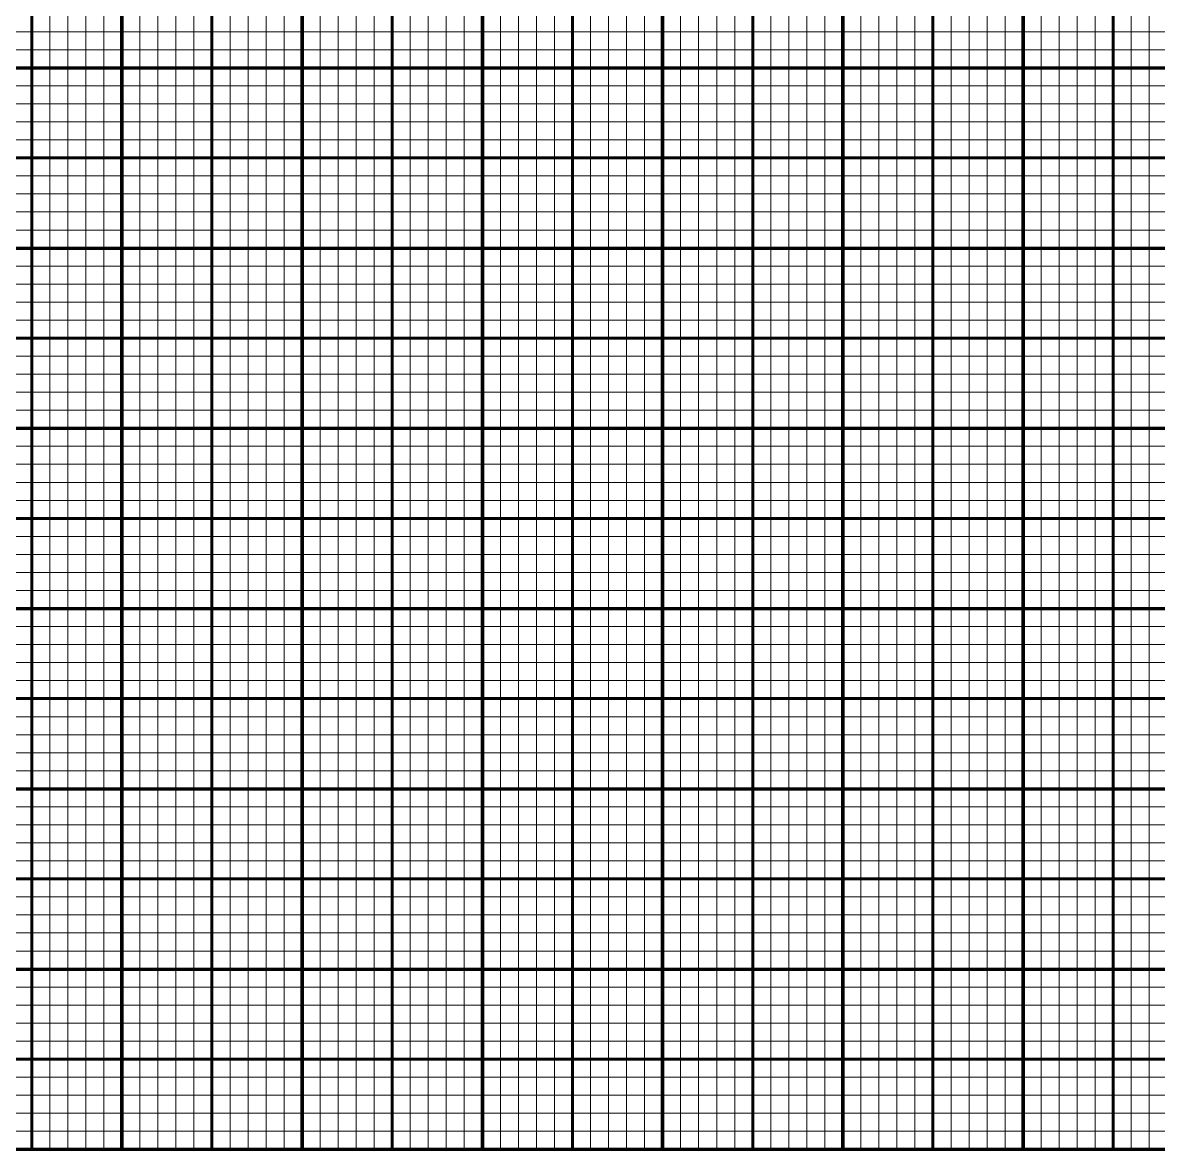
# Model space of a CAD drawing. Header units: millimetres. Extents: x -34 to 216, y -1 to 249.
# Drawn here: x 90.3 to 153.3, y -1.2 to 61.3 of the extents above; entities that cross this region are included whole.
import ezdxf

# ---------------------------------------------------------------- set-up
doc = ezdxf.new("R2010")
doc.units = ezdxf.units.MM
for name, pattern in [('K5LT_BASIC', [0]), ('K5LT_REINFORCED', [0]), ('K5LT_THIN', [0])]:
    doc.linetypes.add(name, pattern=pattern)

msp = doc.modelspace()

# ---------------------------------------------------------------- linework, layer by layer
at = {"color": 150, "linetype": 'K5LT_BASIC', "lineweight": 60, "true_color": 0x0080ff}
for p, q in [((90.771, 68.803), (90.771, 58.803)), ((100.771, 68.803), (100.771, 58.803)), ((110.771, 68.803), (110.771, 58.803)), ((120.771, 68.803), (120.771, 58.803)), ((130.771, 68.803), (130.771, 58.803)), ((140.771, 68.803), (140.771, 58.803)), ((150.771, 68.803), (150.771, 58.803)), ((90.771, 58.803), (90.771, 48.803)), ((100.771, 58.803), (100.771, 48.803)), ((110.771, 58.803), (110.771, 48.803)), ((120.771, 58.803), (120.771, 48.803)), ((130.771, 58.803), (130.771, 48.803)), ((140.771, 58.803), (140.771, 48.803)), ((150.771, 58.803), (150.771, 48.803)), ((85.771, 53.803), (95.771, 53.803)), ((95.771, 53.803), (105.771, 53.803)), ((105.771, 53.803), (115.771, 53.803)), ((115.771, 53.803), (125.771, 53.803)), ((125.771, 53.803), (135.771, 53.803)), ((135.771, 53.803), (145.771, 53.803)), ((145.771, 53.803), (155.771, 53.803)), ((90.771, 48.803), (90.771, 38.803)), ((100.771, 48.803), (100.771, 38.803)), ((110.771, 48.803), (110.771, 38.803)), ((120.771, 48.803), (120.771, 38.803)), ((130.771, 48.803), (130.771, 38.803)), ((140.771, 48.803), (140.771, 38.803)), ((150.771, 48.803), (150.771, 38.803)), ((85.771, 43.803), (95.771, 43.803)), ((95.771, 43.803), (105.771, 43.803)), ((105.771, 43.803), (115.771, 43.803)), ((115.771, 43.803), (125.771, 43.803)), ((125.771, 43.803), (135.771, 43.803)), ((135.771, 43.803), (145.771, 43.803)), ((145.771, 43.803), (155.771, 43.803)), ((90.771, 38.803), (90.771, 28.803)), ((100.771, 38.803), (100.771, 28.803)), ((110.771, 38.803), (110.771, 28.803)), ((120.771, 38.803), (120.771, 28.803)), ((130.771, 38.803), (130.771, 28.803)), ((140.771, 38.803), (140.771, 28.803)), ((150.771, 38.803), (150.771, 28.803)), ((85.771, 33.803), (95.771, 33.803)), ((95.771, 33.803), (105.771, 33.803)), ((105.771, 33.803), (115.771, 33.803)), ((115.771, 33.803), (125.771, 33.803)), ((125.771, 33.803), (135.771, 33.803)), ((135.771, 33.803), (145.771, 33.803)), ((145.771, 33.803), (155.771, 33.803)), ((90.771, 28.803), (90.771, 18.803)), ((100.771, 28.803), (100.771, 18.803)), ((110.771, 28.803), (110.771, 18.803)), ((120.771, 28.803), (120.771, 18.803)), ((130.771, 28.803), (130.771, 18.803)), ((140.771, 28.803), (140.771, 18.803)), ((150.771, 28.803), (150.771, 18.803)), ((85.771, 23.803), (95.771, 23.803)), ((95.771, 23.803), (105.771, 23.803)), ((105.771, 23.803), (115.771, 23.803)), ((115.771, 23.803), (125.771, 23.803)), ((125.771, 23.803), (135.771, 23.803)), ((135.771, 23.803), (145.771, 23.803)), ((145.771, 23.803), (155.771, 23.803)), ((90.771, 18.803), (90.771, 8.803)), ((100.771, 18.803), (100.771, 8.803)), ((110.771, 18.803), (110.771, 8.803)), ((120.771, 18.803), (120.771, 8.803)), ((130.771, 18.803), (130.771, 8.803)), ((140.771, 18.803), (140.771, 8.803)), ((150.771, 18.803), (150.771, 8.803)), ((85.771, 13.803), (95.771, 13.803)), ((95.771, 13.803), (105.771, 13.803)), ((105.771, 13.803), (115.771, 13.803)), ((115.771, 13.803), (125.771, 13.803)), ((125.771, 13.803), (135.771, 13.803)), ((135.771, 13.803), (145.771, 13.803)), ((145.771, 13.803), (155.771, 13.803)), ((90.771, 8.803), (90.771, -1.197)), ((100.771, 8.803), (100.771, -1.197)), ((110.771, 8.803), (110.771, -1.197)), ((120.771, 8.803), (120.771, -1.197)), ((130.771, 8.803), (130.771, -1.197)), ((140.771, 8.803), (140.771, -1.197)), ((150.771, 8.803), (150.771, -1.197)), ((85.771, 3.803), (95.771, 3.803)), ((95.771, 3.803), (105.771, 3.803)), ((105.771, 3.803), (115.771, 3.803)), ((115.771, 3.803), (125.771, 3.803)), ((125.771, 3.803), (135.771, 3.803)), ((135.771, 3.803), (145.771, 3.803)), ((145.771, 3.803), (155.771, 3.803))]:
    msp.add_line(p, q, dxfattribs=at)
at = {"color": 7, "linetype": 'K5LT_THIN', "lineweight": 18}
for p, q in [((91.771, 68.803), (91.771, 58.803)), ((92.771, 68.803), (92.771, 58.803)), ((93.771, 68.803), (93.771, 58.803)), ((94.771, 68.803), (94.771, 58.803)), ((96.771, 68.803), (96.771, 58.803)), ((97.771, 68.803), (97.771, 58.803)), ((98.771, 68.803), (98.771, 58.803)), ((99.771, 68.803), (99.771, 58.803)), ((101.771, 68.803), (101.771, 58.803)), ((102.771, 68.803), (102.771, 58.803)), ((103.771, 68.803), (103.771, 58.803)), ((104.771, 68.803), (104.771, 58.803)), ((106.771, 68.803), (106.771, 58.803)), ((107.771, 68.803), (107.771, 58.803)), ((108.771, 68.803), (108.771, 58.803)), ((109.771, 68.803), (109.771, 58.803)), ((111.771, 68.803), (111.771, 58.803)), ((112.771, 68.803), (112.771, 58.803)), ((113.771, 68.803), (113.771, 58.803)), ((114.771, 68.803), (114.771, 58.803)), ((116.771, 68.803), (116.771, 58.803)), ((117.771, 68.803), (117.771, 58.803)), ((118.771, 68.803), (118.771, 58.803)), ((119.771, 68.803), (119.771, 58.803)), ((121.771, 68.803), (121.771, 58.803)), ((122.771, 68.803), (122.771, 58.803)), ((123.771, 68.803), (123.771, 58.803)), ((124.771, 68.803), (124.771, 58.803)), ((126.771, 68.803), (126.771, 58.803)), ((127.771, 68.803), (127.771, 58.803)), ((128.771, 68.803), (128.771, 58.803)), ((129.771, 68.803), (129.771, 58.803)), ((131.771, 68.803), (131.771, 58.803)), ((132.771, 68.803), (132.771, 58.803)), ((133.771, 68.803), (133.771, 58.803)), ((134.771, 68.803), (134.771, 58.803)), ((136.771, 68.803), (136.771, 58.803)), ((137.771, 68.803), (137.771, 58.803)), ((138.771, 68.803), (138.771, 58.803)), ((139.771, 68.803), (139.771, 58.803)), ((141.771, 68.803), (141.771, 58.803)), ((142.771, 68.803), (142.771, 58.803)), ((143.771, 68.803), (143.771, 58.803)), ((144.771, 68.803), (144.771, 58.803)), ((146.771, 68.803), (146.771, 58.803)), ((147.771, 68.803), (147.771, 58.803)), ((148.771, 68.803), (148.771, 58.803)), ((149.771, 68.803), (149.771, 58.803)), ((151.771, 68.803), (151.771, 58.803)), ((152.771, 68.803), (152.771, 58.803)), ((85.771, 60.803), (95.771, 60.803)), ((95.771, 60.803), (105.771, 60.803)), ((105.771, 60.803), (115.771, 60.803)), ((115.771, 60.803), (125.771, 60.803)), ((125.771, 60.803), (135.771, 60.803)), ((135.771, 60.803), (145.771, 60.803)), ((145.771, 60.803), (155.771, 60.803)), ((85.771, 59.803), (95.771, 59.803)), ((95.771, 59.803), (105.771, 59.803)), ((105.771, 59.803), (115.771, 59.803)), ((115.771, 59.803), (125.771, 59.803)), ((125.771, 59.803), (135.771, 59.803)), ((135.771, 59.803), (145.771, 59.803)), ((145.771, 59.803), (155.771, 59.803)), ((91.771, 58.803), (91.771, 48.803)), ((92.771, 58.803), (92.771, 48.803)), ((93.771, 58.803), (93.771, 48.803)), ((94.771, 58.803), (94.771, 48.803)), ((96.771, 58.803), (96.771, 48.803)), ((97.771, 58.803), (97.771, 48.803)), ((98.771, 58.803), (98.771, 48.803)), ((99.771, 58.803), (99.771, 48.803)), ((101.771, 58.803), (101.771, 48.803)), ((102.771, 58.803), (102.771, 48.803)), ((103.771, 58.803), (103.771, 48.803)), ((104.771, 58.803), (104.771, 48.803)), ((106.771, 58.803), (106.771, 48.803)), ((107.771, 58.803), (107.771, 48.803)), ((108.771, 58.803), (108.771, 48.803)), ((109.771, 58.803), (109.771, 48.803)), ((111.771, 58.803), (111.771, 48.803)), ((112.771, 58.803), (112.771, 48.803)), ((113.771, 58.803), (113.771, 48.803)), ((114.771, 58.803), (114.771, 48.803)), ((116.771, 58.803), (116.771, 48.803)), ((117.771, 58.803), (117.771, 48.803)), ((118.771, 58.803), (118.771, 48.803)), ((119.771, 58.803), (119.771, 48.803)), ((121.771, 58.803), (121.771, 48.803)), ((122.771, 58.803), (122.771, 48.803)), ((123.771, 58.803), (123.771, 48.803)), ((124.771, 58.803), (124.771, 48.803)), ((126.771, 58.803), (126.771, 48.803)), ((127.771, 58.803), (127.771, 48.803)), ((128.771, 58.803), (128.771, 48.803)), ((129.771, 58.803), (129.771, 48.803)), ((131.771, 58.803), (131.771, 48.803)), ((132.771, 58.803), (132.771, 48.803)), ((133.771, 58.803), (133.771, 48.803)), ((134.771, 58.803), (134.771, 48.803)), ((136.771, 58.803), (136.771, 48.803)), ((137.771, 58.803), (137.771, 48.803)), ((138.771, 58.803), (138.771, 48.803)), ((139.771, 58.803), (139.771, 48.803)), ((141.771, 58.803), (141.771, 48.803)), ((142.771, 58.803), (142.771, 48.803)), ((143.771, 58.803), (143.771, 48.803)), ((144.771, 58.803), (144.771, 48.803)), ((146.771, 58.803), (146.771, 48.803)), ((147.771, 58.803), (147.771, 48.803)), ((148.771, 58.803), (148.771, 48.803)), ((149.771, 58.803), (149.771, 48.803)), ((151.771, 58.803), (151.771, 48.803)), ((152.771, 58.803), (152.771, 48.803)), ((85.771, 57.803), (95.771, 57.803)), ((95.771, 57.803), (105.771, 57.803)), ((105.771, 57.803), (115.771, 57.803)), ((115.771, 57.803), (125.771, 57.803)), ((125.771, 57.803), (135.771, 57.803)), ((135.771, 57.803), (145.771, 57.803)), ((145.771, 57.803), (155.771, 57.803)), ((85.771, 56.803), (95.771, 56.803)), ((95.771, 56.803), (105.771, 56.803)), ((105.771, 56.803), (115.771, 56.803)), ((115.771, 56.803), (125.771, 56.803)), ((125.771, 56.803), (135.771, 56.803)), ((135.771, 56.803), (145.771, 56.803)), ((145.771, 56.803), (155.771, 56.803)), ((85.771, 55.803), (95.771, 55.803)), ((95.771, 55.803), (105.771, 55.803)), ((105.771, 55.803), (115.771, 55.803)), ((115.771, 55.803), (125.771, 55.803)), ((125.771, 55.803), (135.771, 55.803)), ((135.771, 55.803), (145.771, 55.803)), ((145.771, 55.803), (155.771, 55.803)), ((85.771, 54.803), (95.771, 54.803)), ((95.771, 54.803), (105.771, 54.803)), ((105.771, 54.803), (115.771, 54.803)), ((115.771, 54.803), (125.771, 54.803)), ((125.771, 54.803), (135.771, 54.803)), ((135.771, 54.803), (145.771, 54.803)), ((145.771, 54.803), (155.771, 54.803)), ((85.771, 52.803), (95.771, 52.803)), ((95.771, 52.803), (105.771, 52.803)), ((105.771, 52.803), (115.771, 52.803)), ((115.771, 52.803), (125.771, 52.803)), ((125.771, 52.803), (135.771, 52.803)), ((135.771, 52.803), (145.771, 52.803)), ((145.771, 52.803), (155.771, 52.803)), ((85.771, 51.803), (95.771, 51.803)), ((95.771, 51.803), (105.771, 51.803)), ((105.771, 51.803), (115.771, 51.803)), ((115.771, 51.803), (125.771, 51.803)), ((125.771, 51.803), (135.771, 51.803)), ((135.771, 51.803), (145.771, 51.803)), ((145.771, 51.803), (155.771, 51.803)), ((85.771, 50.803), (95.771, 50.803)), ((95.771, 50.803), (105.771, 50.803)), ((105.771, 50.803), (115.771, 50.803)), ((115.771, 50.803), (125.771, 50.803)), ((125.771, 50.803), (135.771, 50.803)), ((135.771, 50.803), (145.771, 50.803)), ((145.771, 50.803), (155.771, 50.803)), ((85.771, 49.803), (95.771, 49.803)), ((95.771, 49.803), (105.771, 49.803)), ((105.771, 49.803), (115.771, 49.803)), ((115.771, 49.803), (125.771, 49.803)), ((125.771, 49.803), (135.771, 49.803)), ((135.771, 49.803), (145.771, 49.803)), ((145.771, 49.803), (155.771, 49.803)), ((91.771, 48.803), (91.771, 38.803)), ((92.771, 48.803), (92.771, 38.803)), ((93.771, 48.803), (93.771, 38.803)), ((94.771, 48.803), (94.771, 38.803)), ((96.771, 48.803), (96.771, 38.803)), ((97.771, 48.803), (97.771, 38.803)), ((98.771, 48.803), (98.771, 38.803)), ((99.771, 48.803), (99.771, 38.803)), ((101.771, 48.803), (101.771, 38.803)), ((102.771, 48.803), (102.771, 38.803)), ((103.771, 48.803), (103.771, 38.803)), ((104.771, 48.803), (104.771, 38.803)), ((106.771, 48.803), (106.771, 38.803)), ((107.771, 48.803), (107.771, 38.803)), ((108.771, 48.803), (108.771, 38.803)), ((109.771, 48.803), (109.771, 38.803)), ((111.771, 48.803), (111.771, 38.803)), ((112.771, 48.803), (112.771, 38.803)), ((113.771, 48.803), (113.771, 38.803)), ((114.771, 48.803), (114.771, 38.803)), ((116.771, 48.803), (116.771, 38.803)), ((117.771, 48.803), (117.771, 38.803)), ((118.771, 48.803), (118.771, 38.803)), ((119.771, 48.803), (119.771, 38.803)), ((121.771, 48.803), (121.771, 38.803)), ((122.771, 48.803), (122.771, 38.803)), ((123.771, 48.803), (123.771, 38.803)), ((124.771, 48.803), (124.771, 38.803)), ((126.771, 48.803), (126.771, 38.803)), ((127.771, 48.803), (127.771, 38.803)), ((128.771, 48.803), (128.771, 38.803)), ((129.771, 48.803), (129.771, 38.803)), ((131.771, 48.803), (131.771, 38.803)), ((132.771, 48.803), (132.771, 38.803)), ((133.771, 48.803), (133.771, 38.803)), ((134.771, 48.803), (134.771, 38.803)), ((136.771, 48.803), (136.771, 38.803)), ((137.771, 48.803), (137.771, 38.803)), ((138.771, 48.803), (138.771, 38.803)), ((139.771, 48.803), (139.771, 38.803)), ((141.771, 48.803), (141.771, 38.803)), ((142.771, 48.803), (142.771, 38.803)), ((143.771, 48.803), (143.771, 38.803)), ((144.771, 48.803), (144.771, 38.803)), ((146.771, 48.803), (146.771, 38.803)), ((147.771, 48.803), (147.771, 38.803)), ((148.771, 48.803), (148.771, 38.803)), ((149.771, 48.803), (149.771, 38.803)), ((151.771, 48.803), (151.771, 38.803)), ((152.771, 48.803), (152.771, 38.803)), ((85.771, 47.803), (95.771, 47.803)), ((95.771, 47.803), (105.771, 47.803)), ((105.771, 47.803), (115.771, 47.803)), ((115.771, 47.803), (125.771, 47.803)), ((125.771, 47.803), (135.771, 47.803)), ((135.771, 47.803), (145.771, 47.803)), ((145.771, 47.803), (155.771, 47.803)), ((85.771, 46.803), (95.771, 46.803)), ((95.771, 46.803), (105.771, 46.803)), ((105.771, 46.803), (115.771, 46.803)), ((115.771, 46.803), (125.771, 46.803)), ((125.771, 46.803), (135.771, 46.803)), ((135.771, 46.803), (145.771, 46.803)), ((145.771, 46.803), (155.771, 46.803)), ((85.771, 45.803), (95.771, 45.803)), ((95.771, 45.803), (105.771, 45.803)), ((105.771, 45.803), (115.771, 45.803)), ((115.771, 45.803), (125.771, 45.803)), ((125.771, 45.803), (135.771, 45.803)), ((135.771, 45.803), (145.771, 45.803)), ((145.771, 45.803), (155.771, 45.803)), ((85.771, 44.803), (95.771, 44.803)), ((95.771, 44.803), (105.771, 44.803)), ((105.771, 44.803), (115.771, 44.803)), ((115.771, 44.803), (125.771, 44.803)), ((125.771, 44.803), (135.771, 44.803)), ((135.771, 44.803), (145.771, 44.803)), ((145.771, 44.803), (155.771, 44.803)), ((85.771, 42.803), (95.771, 42.803)), ((95.771, 42.803), (105.771, 42.803)), ((105.771, 42.803), (115.771, 42.803)), ((115.771, 42.803), (125.771, 42.803)), ((125.771, 42.803), (135.771, 42.803)), ((135.771, 42.803), (145.771, 42.803)), ((145.771, 42.803), (155.771, 42.803)), ((85.771, 41.803), (95.771, 41.803)), ((95.771, 41.803), (105.771, 41.803)), ((105.771, 41.803), (115.771, 41.803)), ((115.771, 41.803), (125.771, 41.803)), ((125.771, 41.803), (135.771, 41.803)), ((135.771, 41.803), (145.771, 41.803)), ((145.771, 41.803), (155.771, 41.803)), ((85.771, 40.803), (95.771, 40.803)), ((95.771, 40.803), (105.771, 40.803)), ((105.771, 40.803), (115.771, 40.803)), ((115.771, 40.803), (125.771, 40.803)), ((125.771, 40.803), (135.771, 40.803)), ((135.771, 40.803), (145.771, 40.803)), ((145.771, 40.803), (155.771, 40.803)), ((85.771, 39.803), (95.771, 39.803)), ((95.771, 39.803), (105.771, 39.803)), ((105.771, 39.803), (115.771, 39.803)), ((115.771, 39.803), (125.771, 39.803)), ((125.771, 39.803), (135.771, 39.803)), ((135.771, 39.803), (145.771, 39.803)), ((145.771, 39.803), (155.771, 39.803)), ((91.771, 38.803), (91.771, 28.803)), ((92.771, 38.803), (92.771, 28.803)), ((93.771, 38.803), (93.771, 28.803)), ((94.771, 38.803), (94.771, 28.803)), ((96.771, 38.803), (96.771, 28.803)), ((97.771, 38.803), (97.771, 28.803)), ((98.771, 38.803), (98.771, 28.803)), ((99.771, 38.803), (99.771, 28.803)), ((101.771, 38.803), (101.771, 28.803)), ((102.771, 38.803), (102.771, 28.803)), ((103.771, 38.803), (103.771, 28.803)), ((104.771, 38.803), (104.771, 28.803)), ((106.771, 38.803), (106.771, 28.803)), ((107.771, 38.803), (107.771, 28.803)), ((108.771, 38.803), (108.771, 28.803)), ((109.771, 38.803), (109.771, 28.803)), ((111.771, 38.803), (111.771, 28.803)), ((112.771, 38.803), (112.771, 28.803)), ((113.771, 38.803), (113.771, 28.803)), ((114.771, 38.803), (114.771, 28.803)), ((116.771, 38.803), (116.771, 28.803)), ((117.771, 38.803), (117.771, 28.803)), ((118.771, 38.803), (118.771, 28.803)), ((119.771, 38.803), (119.771, 28.803)), ((121.771, 38.803), (121.771, 28.803)), ((122.771, 38.803), (122.771, 28.803)), ((123.771, 38.803), (123.771, 28.803)), ((124.771, 38.803), (124.771, 28.803)), ((126.771, 38.803), (126.771, 28.803)), ((127.771, 38.803), (127.771, 28.803)), ((128.771, 38.803), (128.771, 28.803)), ((129.771, 38.803), (129.771, 28.803)), ((131.771, 38.803), (131.771, 28.803)), ((132.771, 38.803), (132.771, 28.803)), ((133.771, 38.803), (133.771, 28.803)), ((134.771, 38.803), (134.771, 28.803)), ((136.771, 38.803), (136.771, 28.803)), ((137.771, 38.803), (137.771, 28.803)), ((138.771, 38.803), (138.771, 28.803)), ((139.771, 38.803), (139.771, 28.803)), ((141.771, 38.803), (141.771, 28.803)), ((142.771, 38.803), (142.771, 28.803)), ((143.771, 38.803), (143.771, 28.803)), ((144.771, 38.803), (144.771, 28.803)), ((146.771, 38.803), (146.771, 28.803)), ((147.771, 38.803), (147.771, 28.803)), ((148.771, 38.803), (148.771, 28.803)), ((149.771, 38.803), (149.771, 28.803)), ((151.771, 38.803), (151.771, 28.803)), ((152.771, 38.803), (152.771, 28.803)), ((85.771, 37.803), (95.771, 37.803)), ((95.771, 37.803), (105.771, 37.803)), ((105.771, 37.803), (115.771, 37.803)), ((115.771, 37.803), (125.771, 37.803)), ((125.771, 37.803), (135.771, 37.803)), ((135.771, 37.803), (145.771, 37.803)), ((145.771, 37.803), (155.771, 37.803)), ((85.771, 36.803), (95.771, 36.803)), ((95.771, 36.803), (105.771, 36.803)), ((105.771, 36.803), (115.771, 36.803)), ((115.771, 36.803), (125.771, 36.803)), ((125.771, 36.803), (135.771, 36.803)), ((135.771, 36.803), (145.771, 36.803)), ((145.771, 36.803), (155.771, 36.803)), ((85.771, 35.803), (95.771, 35.803)), ((95.771, 35.803), (105.771, 35.803)), ((105.771, 35.803), (115.771, 35.803)), ((115.771, 35.803), (125.771, 35.803)), ((125.771, 35.803), (135.771, 35.803)), ((135.771, 35.803), (145.771, 35.803)), ((145.771, 35.803), (155.771, 35.803)), ((85.771, 34.803), (95.771, 34.803)), ((95.771, 34.803), (105.771, 34.803)), ((105.771, 34.803), (115.771, 34.803)), ((115.771, 34.803), (125.771, 34.803)), ((125.771, 34.803), (135.771, 34.803)), ((135.771, 34.803), (145.771, 34.803)), ((145.771, 34.803), (155.771, 34.803)), ((85.771, 32.803), (95.771, 32.803)), ((95.771, 32.803), (105.771, 32.803)), ((105.771, 32.803), (115.771, 32.803)), ((115.771, 32.803), (125.771, 32.803)), ((125.771, 32.803), (135.771, 32.803)), ((135.771, 32.803), (145.771, 32.803)), ((145.771, 32.803), (155.771, 32.803)), ((85.771, 31.803), (95.771, 31.803)), ((95.771, 31.803), (105.771, 31.803)), ((105.771, 31.803), (115.771, 31.803)), ((115.771, 31.803), (125.771, 31.803)), ((125.771, 31.803), (135.771, 31.803)), ((135.771, 31.803), (145.771, 31.803)), ((145.771, 31.803), (155.771, 31.803)), ((85.771, 30.803), (95.771, 30.803)), ((95.771, 30.803), (105.771, 30.803)), ((105.771, 30.803), (115.771, 30.803)), ((115.771, 30.803), (125.771, 30.803)), ((125.771, 30.803), (135.771, 30.803)), ((135.771, 30.803), (145.771, 30.803)), ((145.771, 30.803), (155.771, 30.803)), ((85.771, 29.803), (95.771, 29.803)), ((95.771, 29.803), (105.771, 29.803)), ((105.771, 29.803), (115.771, 29.803)), ((115.771, 29.803), (125.771, 29.803)), ((125.771, 29.803), (135.771, 29.803)), ((135.771, 29.803), (145.771, 29.803)), ((145.771, 29.803), (155.771, 29.803)), ((91.771, 28.803), (91.771, 18.803)), ((92.771, 28.803), (92.771, 18.803)), ((93.771, 28.803), (93.771, 18.803)), ((94.771, 28.803), (94.771, 18.803)), ((96.771, 28.803), (96.771, 18.803)), ((97.771, 28.803), (97.771, 18.803)), ((98.771, 28.803), (98.771, 18.803)), ((99.771, 28.803), (99.771, 18.803)), ((101.771, 28.803), (101.771, 18.803)), ((102.771, 28.803), (102.771, 18.803)), ((103.771, 28.803), (103.771, 18.803)), ((104.771, 28.803), (104.771, 18.803)), ((106.771, 28.803), (106.771, 18.803)), ((107.771, 28.803), (107.771, 18.803)), ((108.771, 28.803), (108.771, 18.803)), ((109.771, 28.803), (109.771, 18.803)), ((111.771, 28.803), (111.771, 18.803)), ((112.771, 28.803), (112.771, 18.803)), ((113.771, 28.803), (113.771, 18.803)), ((114.771, 28.803), (114.771, 18.803)), ((116.771, 28.803), (116.771, 18.803)), ((117.771, 28.803), (117.771, 18.803)), ((118.771, 28.803), (118.771, 18.803)), ((119.771, 28.803), (119.771, 18.803)), ((121.771, 28.803), (121.771, 18.803)), ((122.771, 28.803), (122.771, 18.803)), ((123.771, 28.803), (123.771, 18.803)), ((124.771, 28.803), (124.771, 18.803)), ((126.771, 28.803), (126.771, 18.803)), ((127.771, 28.803), (127.771, 18.803)), ((128.771, 28.803), (128.771, 18.803)), ((129.771, 28.803), (129.771, 18.803)), ((131.771, 28.803), (131.771, 18.803)), ((132.771, 28.803), (132.771, 18.803)), ((133.771, 28.803), (133.771, 18.803)), ((134.771, 28.803), (134.771, 18.803)), ((136.771, 28.803), (136.771, 18.803)), ((137.771, 28.803), (137.771, 18.803)), ((138.771, 28.803), (138.771, 18.803)), ((139.771, 28.803), (139.771, 18.803)), ((141.771, 28.803), (141.771, 18.803)), ((142.771, 28.803), (142.771, 18.803)), ((143.771, 28.803), (143.771, 18.803)), ((144.771, 28.803), (144.771, 18.803)), ((146.771, 28.803), (146.771, 18.803)), ((147.771, 28.803), (147.771, 18.803)), ((148.771, 28.803), (148.771, 18.803)), ((149.771, 28.803), (149.771, 18.803)), ((151.771, 28.803), (151.771, 18.803)), ((152.771, 28.803), (152.771, 18.803)), ((85.771, 27.803), (95.771, 27.803)), ((95.771, 27.803), (105.771, 27.803)), ((105.771, 27.803), (115.771, 27.803)), ((115.771, 27.803), (125.771, 27.803)), ((125.771, 27.803), (135.771, 27.803)), ((135.771, 27.803), (145.771, 27.803)), ((145.771, 27.803), (155.771, 27.803)), ((85.771, 26.803), (95.771, 26.803)), ((95.771, 26.803), (105.771, 26.803)), ((105.771, 26.803), (115.771, 26.803)), ((115.771, 26.803), (125.771, 26.803)), ((125.771, 26.803), (135.771, 26.803)), ((135.771, 26.803), (145.771, 26.803)), ((145.771, 26.803), (155.771, 26.803)), ((85.771, 25.803), (95.771, 25.803)), ((95.771, 25.803), (105.771, 25.803)), ((105.771, 25.803), (115.771, 25.803)), ((115.771, 25.803), (125.771, 25.803)), ((125.771, 25.803), (135.771, 25.803)), ((135.771, 25.803), (145.771, 25.803)), ((145.771, 25.803), (155.771, 25.803)), ((85.771, 24.803), (95.771, 24.803)), ((95.771, 24.803), (105.771, 24.803)), ((105.771, 24.803), (115.771, 24.803)), ((115.771, 24.803), (125.771, 24.803)), ((125.771, 24.803), (135.771, 24.803)), ((135.771, 24.803), (145.771, 24.803)), ((145.771, 24.803), (155.771, 24.803)), ((85.771, 22.803), (95.771, 22.803)), ((95.771, 22.803), (105.771, 22.803)), ((105.771, 22.803), (115.771, 22.803)), ((115.771, 22.803), (125.771, 22.803)), ((125.771, 22.803), (135.771, 22.803)), ((135.771, 22.803), (145.771, 22.803)), ((145.771, 22.803), (155.771, 22.803)), ((85.771, 21.803), (95.771, 21.803)), ((95.771, 21.803), (105.771, 21.803)), ((105.771, 21.803), (115.771, 21.803)), ((115.771, 21.803), (125.771, 21.803)), ((125.771, 21.803), (135.771, 21.803)), ((135.771, 21.803), (145.771, 21.803)), ((145.771, 21.803), (155.771, 21.803)), ((85.771, 20.803), (95.771, 20.803)), ((95.771, 20.803), (105.771, 20.803)), ((105.771, 20.803), (115.771, 20.803)), ((115.771, 20.803), (125.771, 20.803)), ((125.771, 20.803), (135.771, 20.803)), ((135.771, 20.803), (145.771, 20.803)), ((145.771, 20.803), (155.771, 20.803)), ((85.771, 19.803), (95.771, 19.803)), ((95.771, 19.803), (105.771, 19.803)), ((105.771, 19.803), (115.771, 19.803)), ((115.771, 19.803), (125.771, 19.803)), ((125.771, 19.803), (135.771, 19.803)), ((135.771, 19.803), (145.771, 19.803)), ((145.771, 19.803), (155.771, 19.803)), ((91.771, 18.803), (91.771, 8.803)), ((92.771, 18.803), (92.771, 8.803)), ((93.771, 18.803), (93.771, 8.803)), ((94.771, 18.803), (94.771, 8.803)), ((96.771, 18.803), (96.771, 8.803)), ((97.771, 18.803), (97.771, 8.803)), ((98.771, 18.803), (98.771, 8.803)), ((99.771, 18.803), (99.771, 8.803)), ((101.771, 18.803), (101.771, 8.803)), ((102.771, 18.803), (102.771, 8.803)), ((103.771, 18.803), (103.771, 8.803)), ((104.771, 18.803), (104.771, 8.803)), ((106.771, 18.803), (106.771, 8.803)), ((107.771, 18.803), (107.771, 8.803)), ((108.771, 18.803), (108.771, 8.803)), ((109.771, 18.803), (109.771, 8.803)), ((111.771, 18.803), (111.771, 8.803)), ((112.771, 18.803), (112.771, 8.803)), ((113.771, 18.803), (113.771, 8.803)), ((114.771, 18.803), (114.771, 8.803)), ((116.771, 18.803), (116.771, 8.803)), ((117.771, 18.803), (117.771, 8.803)), ((118.771, 18.803), (118.771, 8.803)), ((119.771, 18.803), (119.771, 8.803)), ((121.771, 18.803), (121.771, 8.803)), ((122.771, 18.803), (122.771, 8.803)), ((123.771, 18.803), (123.771, 8.803)), ((124.771, 18.803), (124.771, 8.803)), ((126.771, 18.803), (126.771, 8.803)), ((127.771, 18.803), (127.771, 8.803)), ((128.771, 18.803), (128.771, 8.803)), ((129.771, 18.803), (129.771, 8.803)), ((131.771, 18.803), (131.771, 8.803)), ((132.771, 18.803), (132.771, 8.803)), ((133.771, 18.803), (133.771, 8.803)), ((134.771, 18.803), (134.771, 8.803)), ((136.771, 18.803), (136.771, 8.803)), ((137.771, 18.803), (137.771, 8.803)), ((138.771, 18.803), (138.771, 8.803)), ((139.771, 18.803), (139.771, 8.803)), ((141.771, 18.803), (141.771, 8.803)), ((142.771, 18.803), (142.771, 8.803)), ((143.771, 18.803), (143.771, 8.803)), ((144.771, 18.803), (144.771, 8.803)), ((146.771, 18.803), (146.771, 8.803)), ((147.771, 18.803), (147.771, 8.803)), ((148.771, 18.803), (148.771, 8.803)), ((149.771, 18.803), (149.771, 8.803)), ((151.771, 18.803), (151.771, 8.803)), ((152.771, 18.803), (152.771, 8.803)), ((85.771, 17.803), (95.771, 17.803)), ((95.771, 17.803), (105.771, 17.803)), ((105.771, 17.803), (115.771, 17.803)), ((115.771, 17.803), (125.771, 17.803)), ((125.771, 17.803), (135.771, 17.803)), ((135.771, 17.803), (145.771, 17.803)), ((145.771, 17.803), (155.771, 17.803)), ((85.771, 16.803), (95.771, 16.803)), ((95.771, 16.803), (105.771, 16.803)), ((105.771, 16.803), (115.771, 16.803)), ((115.771, 16.803), (125.771, 16.803)), ((125.771, 16.803), (135.771, 16.803)), ((135.771, 16.803), (145.771, 16.803)), ((145.771, 16.803), (155.771, 16.803)), ((85.771, 15.803), (95.771, 15.803)), ((95.771, 15.803), (105.771, 15.803)), ((105.771, 15.803), (115.771, 15.803)), ((115.771, 15.803), (125.771, 15.803)), ((125.771, 15.803), (135.771, 15.803)), ((135.771, 15.803), (145.771, 15.803)), ((145.771, 15.803), (155.771, 15.803)), ((85.771, 14.803), (95.771, 14.803)), ((95.771, 14.803), (105.771, 14.803)), ((105.771, 14.803), (115.771, 14.803)), ((115.771, 14.803), (125.771, 14.803)), ((125.771, 14.803), (135.771, 14.803)), ((135.771, 14.803), (145.771, 14.803)), ((145.771, 14.803), (155.771, 14.803)), ((85.771, 12.803), (95.771, 12.803)), ((95.771, 12.803), (105.771, 12.803)), ((105.771, 12.803), (115.771, 12.803)), ((115.771, 12.803), (125.771, 12.803)), ((125.771, 12.803), (135.771, 12.803)), ((135.771, 12.803), (145.771, 12.803)), ((145.771, 12.803), (155.771, 12.803)), ((85.771, 11.803), (95.771, 11.803)), ((95.771, 11.803), (105.771, 11.803)), ((105.771, 11.803), (115.771, 11.803)), ((115.771, 11.803), (125.771, 11.803)), ((125.771, 11.803), (135.771, 11.803)), ((135.771, 11.803), (145.771, 11.803)), ((145.771, 11.803), (155.771, 11.803)), ((85.771, 10.803), (95.771, 10.803)), ((95.771, 10.803), (105.771, 10.803)), ((105.771, 10.803), (115.771, 10.803)), ((115.771, 10.803), (125.771, 10.803)), ((125.771, 10.803), (135.771, 10.803)), ((135.771, 10.803), (145.771, 10.803)), ((145.771, 10.803), (155.771, 10.803)), ((85.771, 9.803), (95.771, 9.803)), ((95.771, 9.803), (105.771, 9.803)), ((105.771, 9.803), (115.771, 9.803)), ((115.771, 9.803), (125.771, 9.803)), ((125.771, 9.803), (135.771, 9.803)), ((135.771, 9.803), (145.771, 9.803)), ((145.771, 9.803), (155.771, 9.803)), ((91.771, 8.803), (91.771, -1.197)), ((92.771, 8.803), (92.771, -1.197)), ((93.771, 8.803), (93.771, -1.197)), ((94.771, 8.803), (94.771, -1.197)), ((96.771, 8.803), (96.771, -1.197)), ((97.771, 8.803), (97.771, -1.197)), ((98.771, 8.803), (98.771, -1.197)), ((99.771, 8.803), (99.771, -1.197)), ((101.771, 8.803), (101.771, -1.197)), ((102.771, 8.803), (102.771, -1.197)), ((103.771, 8.803), (103.771, -1.197)), ((104.771, 8.803), (104.771, -1.197)), ((106.771, 8.803), (106.771, -1.197)), ((107.771, 8.803), (107.771, -1.197)), ((108.771, 8.803), (108.771, -1.197)), ((109.771, 8.803), (109.771, -1.197)), ((111.771, 8.803), (111.771, -1.197)), ((112.771, 8.803), (112.771, -1.197)), ((113.771, 8.803), (113.771, -1.197)), ((114.771, 8.803), (114.771, -1.197)), ((116.771, 8.803), (116.771, -1.197)), ((117.771, 8.803), (117.771, -1.197)), ((118.771, 8.803), (118.771, -1.197)), ((119.771, 8.803), (119.771, -1.197)), ((121.771, 8.803), (121.771, -1.197)), ((122.771, 8.803), (122.771, -1.197)), ((123.771, 8.803), (123.771, -1.197)), ((124.771, 8.803), (124.771, -1.197)), ((126.771, 8.803), (126.771, -1.197)), ((127.771, 8.803), (127.771, -1.197)), ((128.771, 8.803), (128.771, -1.197)), ((129.771, 8.803), (129.771, -1.197)), ((131.771, 8.803), (131.771, -1.197)), ((132.771, 8.803), (132.771, -1.197)), ((133.771, 8.803), (133.771, -1.197)), ((134.771, 8.803), (134.771, -1.197)), ((136.771, 8.803), (136.771, -1.197)), ((137.771, 8.803), (137.771, -1.197)), ((138.771, 8.803), (138.771, -1.197)), ((139.771, 8.803), (139.771, -1.197)), ((141.771, 8.803), (141.771, -1.197)), ((142.771, 8.803), (142.771, -1.197)), ((143.771, 8.803), (143.771, -1.197)), ((144.771, 8.803), (144.771, -1.197)), ((146.771, 8.803), (146.771, -1.197)), ((147.771, 8.803), (147.771, -1.197)), ((148.771, 8.803), (148.771, -1.197)), ((149.771, 8.803), (149.771, -1.197)), ((151.771, 8.803), (151.771, -1.197)), ((152.771, 8.803), (152.771, -1.197)), ((85.771, 7.803), (95.771, 7.803)), ((95.771, 7.803), (105.771, 7.803)), ((105.771, 7.803), (115.771, 7.803)), ((115.771, 7.803), (125.771, 7.803)), ((125.771, 7.803), (135.771, 7.803)), ((135.771, 7.803), (145.771, 7.803)), ((145.771, 7.803), (155.771, 7.803)), ((85.771, 6.803), (95.771, 6.803)), ((95.771, 6.803), (105.771, 6.803)), ((105.771, 6.803), (115.771, 6.803)), ((115.771, 6.803), (125.771, 6.803)), ((125.771, 6.803), (135.771, 6.803)), ((135.771, 6.803), (145.771, 6.803)), ((145.771, 6.803), (155.771, 6.803)), ((85.771, 5.803), (95.771, 5.803)), ((95.771, 5.803), (105.771, 5.803)), ((105.771, 5.803), (115.771, 5.803)), ((115.771, 5.803), (125.771, 5.803)), ((125.771, 5.803), (135.771, 5.803)), ((135.771, 5.803), (145.771, 5.803)), ((145.771, 5.803), (155.771, 5.803)), ((85.771, 4.803), (95.771, 4.803)), ((95.771, 4.803), (105.771, 4.803)), ((105.771, 4.803), (115.771, 4.803)), ((115.771, 4.803), (125.771, 4.803)), ((125.771, 4.803), (135.771, 4.803)), ((135.771, 4.803), (145.771, 4.803)), ((145.771, 4.803), (155.771, 4.803)), ((85.771, 2.803), (95.771, 2.803)), ((95.771, 2.803), (105.771, 2.803)), ((105.771, 2.803), (115.771, 2.803)), ((115.771, 2.803), (125.771, 2.803)), ((125.771, 2.803), (135.771, 2.803)), ((135.771, 2.803), (145.771, 2.803)), ((145.771, 2.803), (155.771, 2.803)), ((85.771, 1.803), (95.771, 1.803)), ((95.771, 1.803), (105.771, 1.803)), ((105.771, 1.803), (115.771, 1.803)), ((115.771, 1.803), (125.771, 1.803)), ((125.771, 1.803), (135.771, 1.803)), ((135.771, 1.803), (145.771, 1.803)), ((145.771, 1.803), (155.771, 1.803)), ((85.771, 0.803), (95.771, 0.803)), ((95.771, 0.803), (105.771, 0.803)), ((105.771, 0.803), (115.771, 0.803)), ((115.771, 0.803), (125.771, 0.803)), ((125.771, 0.803), (135.771, 0.803)), ((135.771, 0.803), (145.771, 0.803)), ((145.771, 0.803), (155.771, 0.803)), ((85.771, -0.197), (95.771, -0.197)), ((95.771, -0.197), (105.771, -0.197)), ((105.771, -0.197), (115.771, -0.197)), ((115.771, -0.197), (125.771, -0.197)), ((125.771, -0.197), (135.771, -0.197)), ((135.771, -0.197), (145.771, -0.197)), ((145.771, -0.197), (155.771, -0.197))]:
    msp.add_line(p, q, dxfattribs=at)
at = {"color": 134, "linetype": 'K5LT_REINFORCED', "lineweight": 100, "true_color": 0x009696}
for p, q in [((95.771, 58.803), (95.771, 68.803)), ((95.771, 68.803), (95.771, 58.803)), ((105.771, 58.803), (105.771, 68.803)), ((105.771, 68.803), (105.771, 58.803)), ((115.771, 58.803), (115.771, 68.803)), ((115.771, 68.803), (115.771, 58.803)), ((125.771, 58.803), (125.771, 68.803)), ((125.771, 68.803), (125.771, 58.803)), ((135.771, 58.803), (135.771, 68.803)), ((135.771, 68.803), (135.771, 58.803)), ((145.771, 58.803), (145.771, 68.803)), ((145.771, 68.803), (145.771, 58.803)), ((85.771, 58.803), (95.771, 58.803)), ((85.771, 58.803), (95.771, 58.803)), ((95.771, 48.803), (95.771, 58.803)), ((95.771, 58.803), (105.771, 58.803)), ((95.771, 58.803), (95.771, 48.803)), ((95.771, 58.803), (105.771, 58.803)), ((105.771, 48.803), (105.771, 58.803)), ((105.771, 58.803), (115.771, 58.803)), ((105.771, 58.803), (105.771, 48.803)), ((105.771, 58.803), (115.771, 58.803)), ((115.771, 48.803), (115.771, 58.803)), ((115.771, 58.803), (125.771, 58.803)), ((115.771, 58.803), (115.771, 48.803)), ((115.771, 58.803), (125.771, 58.803)), ((125.771, 48.803), (125.771, 58.803)), ((125.771, 58.803), (135.771, 58.803)), ((125.771, 58.803), (125.771, 48.803)), ((125.771, 58.803), (135.771, 58.803)), ((135.771, 48.803), (135.771, 58.803)), ((135.771, 58.803), (145.771, 58.803)), ((135.771, 58.803), (135.771, 48.803)), ((135.771, 58.803), (145.771, 58.803)), ((145.771, 48.803), (145.771, 58.803)), ((145.771, 58.803), (155.771, 58.803)), ((145.771, 58.803), (145.771, 48.803)), ((145.771, 58.803), (155.771, 58.803)), ((85.771, 48.803), (95.771, 48.803)), ((85.771, 48.803), (95.771, 48.803)), ((95.771, 38.803), (95.771, 48.803)), ((95.771, 48.803), (105.771, 48.803)), ((95.771, 48.803), (95.771, 38.803)), ((95.771, 48.803), (105.771, 48.803)), ((105.771, 38.803), (105.771, 48.803)), ((105.771, 48.803), (115.771, 48.803)), ((105.771, 48.803), (105.771, 38.803)), ((105.771, 48.803), (115.771, 48.803)), ((115.771, 38.803), (115.771, 48.803)), ((115.771, 48.803), (125.771, 48.803)), ((115.771, 48.803), (115.771, 38.803)), ((115.771, 48.803), (125.771, 48.803)), ((125.771, 38.803), (125.771, 48.803)), ((125.771, 48.803), (135.771, 48.803)), ((125.771, 48.803), (125.771, 38.803)), ((125.771, 48.803), (135.771, 48.803)), ((135.771, 38.803), (135.771, 48.803)), ((135.771, 48.803), (145.771, 48.803)), ((135.771, 48.803), (135.771, 38.803)), ((135.771, 48.803), (145.771, 48.803)), ((145.771, 38.803), (145.771, 48.803)), ((145.771, 48.803), (155.771, 48.803)), ((145.771, 48.803), (145.771, 38.803)), ((145.771, 48.803), (155.771, 48.803)), ((85.771, 38.803), (95.771, 38.803)), ((85.771, 38.803), (95.771, 38.803)), ((95.771, 28.803), (95.771, 38.803)), ((95.771, 38.803), (105.771, 38.803)), ((95.771, 38.803), (95.771, 28.803)), ((95.771, 38.803), (105.771, 38.803)), ((105.771, 28.803), (105.771, 38.803)), ((105.771, 38.803), (115.771, 38.803)), ((105.771, 38.803), (105.771, 28.803)), ((105.771, 38.803), (115.771, 38.803)), ((115.771, 28.803), (115.771, 38.803)), ((115.771, 38.803), (125.771, 38.803)), ((115.771, 38.803), (115.771, 28.803)), ((115.771, 38.803), (125.771, 38.803)), ((125.771, 28.803), (125.771, 38.803)), ((125.771, 38.803), (135.771, 38.803)), ((125.771, 38.803), (125.771, 28.803)), ((125.771, 38.803), (135.771, 38.803)), ((135.771, 28.803), (135.771, 38.803)), ((135.771, 38.803), (145.771, 38.803)), ((135.771, 38.803), (135.771, 28.803)), ((135.771, 38.803), (145.771, 38.803)), ((145.771, 28.803), (145.771, 38.803)), ((145.771, 38.803), (155.771, 38.803)), ((145.771, 38.803), (145.771, 28.803)), ((145.771, 38.803), (155.771, 38.803)), ((85.771, 28.803), (95.771, 28.803)), ((85.771, 28.803), (95.771, 28.803)), ((95.771, 18.803), (95.771, 28.803)), ((95.771, 28.803), (105.771, 28.803)), ((95.771, 28.803), (95.771, 18.803)), ((95.771, 28.803), (105.771, 28.803)), ((105.771, 18.803), (105.771, 28.803)), ((105.771, 28.803), (115.771, 28.803)), ((105.771, 28.803), (105.771, 18.803)), ((105.771, 28.803), (115.771, 28.803)), ((115.771, 18.803), (115.771, 28.803)), ((115.771, 28.803), (125.771, 28.803)), ((115.771, 28.803), (115.771, 18.803)), ((115.771, 28.803), (125.771, 28.803)), ((125.771, 18.803), (125.771, 28.803)), ((125.771, 28.803), (135.771, 28.803)), ((125.771, 28.803), (125.771, 18.803)), ((125.771, 28.803), (135.771, 28.803)), ((135.771, 18.803), (135.771, 28.803)), ((135.771, 28.803), (145.771, 28.803)), ((135.771, 28.803), (135.771, 18.803)), ((135.771, 28.803), (145.771, 28.803)), ((145.771, 18.803), (145.771, 28.803)), ((145.771, 28.803), (155.771, 28.803)), ((145.771, 28.803), (145.771, 18.803)), ((145.771, 28.803), (155.771, 28.803)), ((85.771, 18.803), (95.771, 18.803)), ((85.771, 18.803), (95.771, 18.803)), ((95.771, 8.803), (95.771, 18.803)), ((95.771, 18.803), (105.771, 18.803)), ((95.771, 18.803), (95.771, 8.803)), ((95.771, 18.803), (105.771, 18.803)), ((105.771, 8.803), (105.771, 18.803)), ((105.771, 18.803), (115.771, 18.803)), ((105.771, 18.803), (105.771, 8.803)), ((105.771, 18.803), (115.771, 18.803)), ((115.771, 8.803), (115.771, 18.803)), ((115.771, 18.803), (125.771, 18.803)), ((115.771, 18.803), (115.771, 8.803)), ((115.771, 18.803), (125.771, 18.803)), ((125.771, 8.803), (125.771, 18.803)), ((125.771, 18.803), (135.771, 18.803)), ((125.771, 18.803), (125.771, 8.803)), ((125.771, 18.803), (135.771, 18.803)), ((135.771, 8.803), (135.771, 18.803)), ((135.771, 18.803), (145.771, 18.803)), ((135.771, 18.803), (135.771, 8.803)), ((135.771, 18.803), (145.771, 18.803)), ((145.771, 8.803), (145.771, 18.803)), ((145.771, 18.803), (155.771, 18.803)), ((145.771, 18.803), (145.771, 8.803)), ((145.771, 18.803), (155.771, 18.803)), ((85.771, 8.803), (95.771, 8.803)), ((85.771, 8.803), (95.771, 8.803)), ((95.771, -1.197), (95.771, 8.803)), ((95.771, 8.803), (105.771, 8.803)), ((95.771, 8.803), (95.771, -1.197)), ((95.771, 8.803), (105.771, 8.803)), ((105.771, -1.197), (105.771, 8.803)), ((105.771, 8.803), (115.771, 8.803)), ((105.771, 8.803), (105.771, -1.197)), ((105.771, 8.803), (115.771, 8.803)), ((115.771, -1.197), (115.771, 8.803)), ((115.771, 8.803), (125.771, 8.803)), ((115.771, 8.803), (115.771, -1.197)), ((115.771, 8.803), (125.771, 8.803)), ((125.771, -1.197), (125.771, 8.803)), ((125.771, 8.803), (135.771, 8.803)), ((125.771, 8.803), (125.771, -1.197)), ((125.771, 8.803), (135.771, 8.803)), ((135.771, -1.197), (135.771, 8.803)), ((135.771, 8.803), (145.771, 8.803)), ((135.771, 8.803), (135.771, -1.197)), ((135.771, 8.803), (145.771, 8.803)), ((145.771, -1.197), (145.771, 8.803)), ((145.771, 8.803), (155.771, 8.803)), ((145.771, 8.803), (145.771, -1.197)), ((145.771, 8.803), (155.771, 8.803)), ((85.771, -1.197), (95.771, -1.197)), ((95.771, -1.197), (105.771, -1.197)), ((105.771, -1.197), (115.771, -1.197)), ((115.771, -1.197), (125.771, -1.197)), ((125.771, -1.197), (135.771, -1.197)), ((135.771, -1.197), (145.771, -1.197)), ((145.771, -1.197), (155.771, -1.197))]:
    msp.add_line(p, q, dxfattribs=at)

doc.saveas('drawing.dxf')
